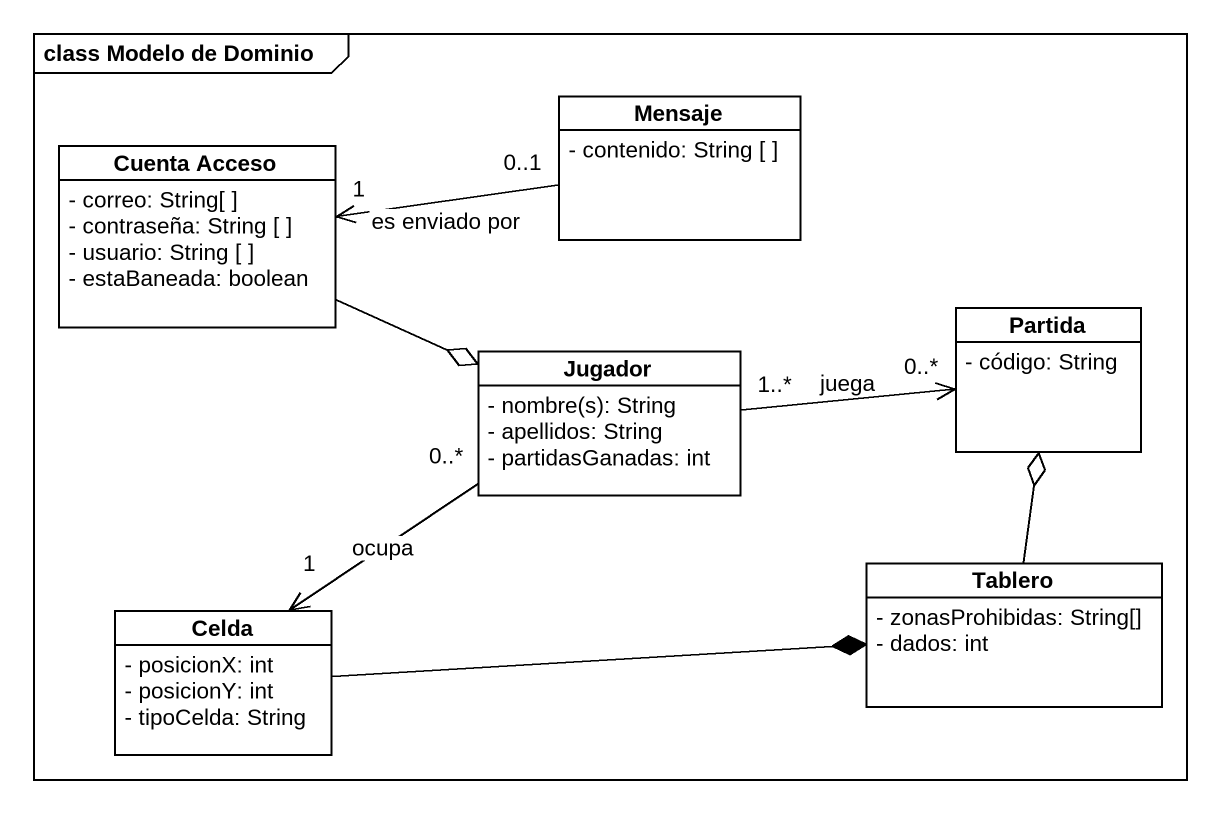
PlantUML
@startuml
mainframe class Modelo de Dominio
hide circle
hide empty members
skinparam classAttributeIconSize 0
class "Cuenta Acceso" as Cuenta_Acceso {
  - correo: String[ ]
  - contraseña: String [ ]
  - usuario: String [ ]
  - estaBaneada: boolean
}
class Mensaje {
  - contenido: String [ ]
}
class Jugador {
  {field} - nombre(s): String
  - apellidos: String
  - partidasGanadas: int
}
class Partida {
  - código: String
}
class Celda {
  - posicionX: int
  - posicionY: int
  - tipoCelda: String
}
class Tablero {
  - zonasProhibidas: String[]
  - dados: int
}
Cuenta_Acceso -right-o Jugador
Mensaje "0..1" -left-> "1" Cuenta_Acceso : es enviado por
Jugador "0..*" --> "1" Celda : ocupa
Partida "0..*" <-left- "1..*" Jugador : juega
Celda -right-* Tablero
Tablero -up-o Partida
@enduml
